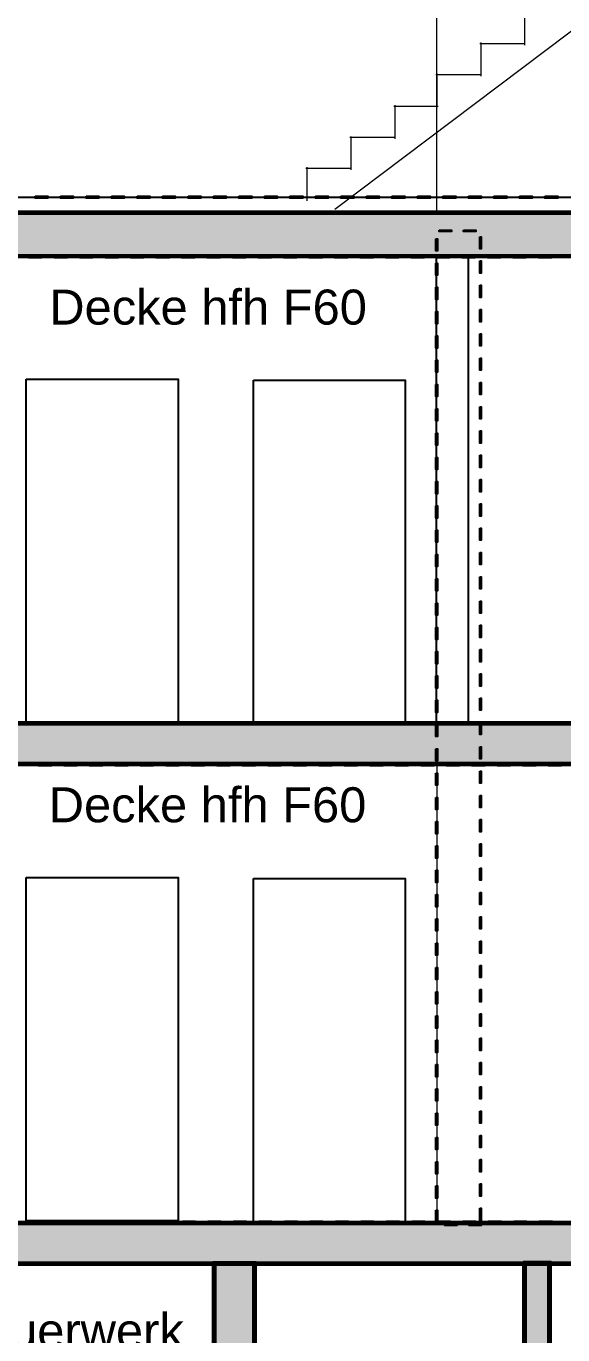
# Model space of a CAD drawing. Header units: millimetres. Extents: x 7 to 41668, y 3977 to 28530.
# Drawn here: x 23474 to 26593, y 11560 to 19163 of the extents above; entities that cross this region are included whole.
import ezdxf

# ---------------------------------------------------------------- set-up
doc = ezdxf.new("R2010")
doc.units = ezdxf.units.MM
doc.header["$LTSCALE"] = 50
for name, color, linetype in [('00_Wand_Bestand', 7, 'Continuous'), ('05_Linien_stark', 7, 'Continuous'), ('06_Linien_fein', 3, 'Continuous'), ('07_Bemassung', 6, 'Continuous'), ('10_Text', 7, 'Continuous')]:
    doc.layers.add(name, color=color, linetype=linetype)
doc.styles.add('PLAN', font='arial.ttf')

msp = doc.modelspace()

# ---------------------------------------------------------------- hatches: boundary and pattern name
at = {"layer": '00_Wand_Bestand'}
for points in [[(22149.8, 18089), (30224.9, 18089), (30224.9, 17818.5), (22149.8, 17818.5)], [(22093.2, 15121.1), (29873.4, 15121.1), (29873.4, 14867.3), (22093.2, 14867.3)], [(22092.8, 12219.6), (29880.3, 12219.6), (29880.3, 11965.8), (22092.8, 11965.8)], [(24558.3, 11983.8), (24808.3, 11983.8), (24808.3, 8489.7), (24558.3, 8489.7)], [(26362.6, 11986.6), (26522.9, 11986.6), (26522.9, 8564.7), (26362.6, 8564.7)]]:
    msp.add_hatch(color=7, dxfattribs=at).paths.add_polyline_path(points)

# ---------------------------------------------------------------- linework, layer by layer
for points in [[(22149.8, 18089), (30224.9, 18089), (30224.9, 17818.5), (22149.8, 17818.5)], [(22093.2, 15121.1), (29873.4, 15121.1), (29873.4, 14867.3), (22093.2, 14867.3)], [(22092.8, 12219.6), (29880.3, 12219.6), (29880.3, 11965.8), (22092.8, 11965.8)], [(24558.3, 11983.8), (24808.3, 11983.8), (24808.3, 8489.7), (24558.3, 8489.7)], [(26362.6, 11986.6), (26522.9, 11986.6), (26522.9, 8564.7), (26362.6, 8564.7)]]:
    msp.add_lwpolyline(points, close=True, dxfattribs=at)
at = {"layer": '05_Linien_stark', "lineweight": 15}
for p, q in [((26370.6, 19248.7), (26370.6, 19052.6)), ((26367.5, 19060.4), (26109.9, 19060.4)), ((26115.8, 19067.8), (26115.8, 18872.5)), ((26112.7, 18880.6), (25855.2, 18880.6)), ((25861, 18888.1), (25861, 18692.7)), ((25615.7, 18704.6), (25615.7, 18508.6)), ((25867.4, 18697.2), (25609.8, 18697.2)), ((25612.7, 18516.3), (25355.1, 18516.3)), ((25360.2, 18523.2), (25360.2, 18327.8)), ((25357.1, 18335.9), (25099.6, 18335.9)), ((25105.4, 18343.4), (25105.4, 18148.1))]:
    msp.add_line(p, q, dxfattribs=at)
at = {"layer": '05_Linien_stark', "lineweight": 50}
msp.add_lwpolyline([(22161.3, 18077.6), (30213.5, 18077.6), (30213.5, 17830), (22161.3, 17830)], close=True, dxfattribs=at)
at = {"layer": '05_Linien_stark', "lineweight": 25}
for points in [[(23474.3, 17112.5), (24356.6, 17112.5), (24356.6, 15118), (23474.3, 15118)], [(24794.6, 17106.1), (25677, 17106.1), (25677, 15111.6), (24794.6, 15111.6)], [(23474.3, 14217.9), (24356.6, 14217.9), (24356.6, 12223.4), (23474.3, 12223.4)], [(24794.6, 14211.5), (25677, 14211.5), (25677, 12217), (24794.6, 12217)]]:
    msp.add_lwpolyline(points, close=True, dxfattribs=at)
at = {"layer": '06_Linien_fein', "lineweight": 13}
msp.add_line((25860.8, 18082.6), (25860.8, 23555.8), dxfattribs=at)
at = {"layer": '07_Bemassung', "lineweight": 15}
msp.add_line((28940.4, 20866.5), (25267.6, 18098.8), dxfattribs=at)
at = {"layer": '07_Bemassung', "lineweight": 9}
msp.add_line((25860.4, 14948.6), (25860.4, 12205), dxfattribs=at)
at = {"layer": '07_Bemassung'}
for points in [[(23525.4, 18176), (23599.5, 18176), (23599.5, 18163.6), (23525.4, 18163.6)], [(23673.5, 18176), (23747.6, 18176), (23747.6, 18163.6), (23673.5, 18163.6)], [(23821.7, 18176), (23895.8, 18176), (23895.8, 18163.6), (23821.7, 18163.6)], [(23969.9, 18176), (24044, 18176), (24044, 18163.6), (23969.9, 18163.6)], [(24118, 18176), (24192.1, 18176), (24192.1, 18163.6), (24118, 18163.6)], [(24266.2, 18176), (24340.3, 18176), (24340.3, 18163.6), (24266.2, 18163.6)], [(24414.4, 18176), (24488.5, 18176), (24488.5, 18163.6), (24414.4, 18163.6)], [(24562.5, 18176), (24636.6, 18176), (24636.6, 18163.6), (24562.5, 18163.6)], [(24710.7, 18176), (24784.8, 18176), (24784.8, 18163.6), (24710.7, 18163.6)], [(24858.9, 18176), (24933, 18176), (24933, 18163.6), (24858.9, 18163.6)], [(25007, 18176), (25081.1, 18176), (25081.1, 18163.6), (25007, 18163.6)], [(25155.2, 18176), (25229.3, 18176), (25229.3, 18163.6), (25155.2, 18163.6)], [(25303.4, 18176), (25377.5, 18176), (25377.5, 18163.6), (25303.4, 18163.6)], [(25451.5, 18176), (25525.6, 18176), (25525.6, 18163.6), (25451.5, 18163.6)], [(25599.7, 18176), (25673.8, 18176), (25673.8, 18163.6), (25599.7, 18163.6)], [(25747.9, 18176), (25822, 18176), (25822, 18163.6), (25747.9, 18163.6)], [(25896, 18176), (25970.1, 18176), (25970.1, 18163.6), (25896, 18163.6)], [(26044.2, 18176), (26118.3, 18176), (26118.3, 18163.6), (26044.2, 18163.6)], [(26192.4, 18176), (26266.5, 18176), (26266.5, 18163.6), (26192.4, 18163.6)], [(26340.5, 18176), (26414.6, 18176), (26414.6, 18163.6), (26340.5, 18163.6)], [(26488.7, 18176), (26562.8, 18176), (26562.8, 18163.6), (26488.7, 18163.6)], [(25874.9, 17978.8), (25945.5, 17978.8), (25945.5, 17970), (25874.9, 17970)], [(26016.1, 17978.8), (26086.6, 17978.8), (26086.6, 17970), (26016.1, 17970)], [(25854.7, 17928.4), (25863.6, 17928.4), (25863.6, 17857.9), (25854.7, 17857.9)], [(26109.9, 17940.3), (26118.7, 17940.3), (26118.7, 17869.7), (26109.9, 17869.7)], [(23489.4, 17830.8), (23563.5, 17830.8), (23563.5, 17818.4), (23489.4, 17818.4)], [(23637.6, 17830.8), (23711.6, 17830.8), (23711.6, 17818.4), (23637.6, 17818.4)], [(23785.7, 17830.8), (23859.8, 17830.8), (23859.8, 17818.4), (23785.7, 17818.4)], [(23933.9, 17830.8), (24008, 17830.8), (24008, 17818.4), (23933.9, 17818.4)], [(24082.1, 17830.8), (24156.1, 17830.8), (24156.1, 17818.4), (24082.1, 17818.4)], [(24230.2, 17830.8), (24304.3, 17830.8), (24304.3, 17818.4), (24230.2, 17818.4)], [(24378.4, 17830.8), (24452.5, 17830.8), (24452.5, 17818.4), (24378.4, 17818.4)], [(24526.6, 17830.8), (24600.6, 17830.8), (24600.6, 17818.4), (24526.6, 17818.4)], [(24674.7, 17830.8), (24748.8, 17830.8), (24748.8, 17818.4), (24674.7, 17818.4)], [(24822.9, 17830.8), (24897, 17830.8), (24897, 17818.4), (24822.9, 17818.4)], [(24971.1, 17830.8), (25045.1, 17830.8), (25045.1, 17818.4), (24971.1, 17818.4)], [(25119.2, 17830.8), (25193.3, 17830.8), (25193.3, 17818.4), (25119.2, 17818.4)], [(25267.4, 17830.8), (25341.5, 17830.8), (25341.5, 17818.4), (25267.4, 17818.4)], [(25415.6, 17830.8), (25489.6, 17830.8), (25489.6, 17818.4), (25415.6, 17818.4)], [(25563.7, 17830.8), (25637.8, 17830.8), (25637.8, 17818.4), (25563.7, 17818.4)], [(25711.9, 17830.8), (25786, 17830.8), (25786, 17818.4), (25711.9, 17818.4)], [(25860.1, 17830.8), (25934.1, 17830.8), (25934.1, 17818.4), (25860.1, 17818.4)], [(26008.2, 17830.8), (26082.3, 17830.8), (26082.3, 17818.4), (26008.2, 17818.4)], [(26109.9, 17799.2), (26118.7, 17799.2), (26118.7, 17728.6), (26109.9, 17728.6)], [(26156.4, 17830.8), (26230.5, 17830.8), (26230.5, 17818.4), (26156.4, 17818.4)], [(26304.5, 17830.8), (26378.6, 17830.8), (26378.6, 17818.4), (26304.5, 17818.4)], [(26452.7, 17830.8), (26526.8, 17830.8), (26526.8, 17818.4), (26452.7, 17818.4)], [(25854.7, 17787.3), (25863.6, 17787.3), (25863.6, 17716.8), (25854.7, 17716.8)], [(25854.7, 17646.2), (25863.6, 17646.2), (25863.6, 17575.7), (25854.7, 17575.7)], [(26109.9, 17658.1), (26118.7, 17658.1), (26118.7, 17587.5), (26109.9, 17587.5)], [(25854.7, 17505.1), (25863.6, 17505.1), (25863.6, 17434.6), (25854.7, 17434.6)], [(26109.9, 17517), (26118.7, 17517), (26118.7, 17446.4), (26109.9, 17446.4)], [(25854.7, 17364), (25863.6, 17364), (25863.6, 17293.4), (25854.7, 17293.4)], [(26109.9, 17375.9), (26118.7, 17375.9), (26118.7, 17305.3), (26109.9, 17305.3)], [(25854.7, 17222.9), (25863.6, 17222.9), (25863.6, 17152.3), (25854.7, 17152.3)], [(26109.9, 17234.7), (26118.7, 17234.7), (26118.7, 17164.2), (26109.9, 17164.2)], [(25854.7, 17081.8), (25863.6, 17081.8), (25863.6, 17011.2), (25854.7, 17011.2)], [(26109.9, 17093.6), (26118.7, 17093.6), (26118.7, 17023.1), (26109.9, 17023.1)], [(25854.7, 16940.7), (25863.6, 16940.7), (25863.6, 16870.1), (25854.7, 16870.1)], [(26109.9, 16952.5), (26118.7, 16952.5), (26118.7, 16882), (26109.9, 16882)], [(26109.9, 16811.4), (26118.7, 16811.4), (26118.7, 16740.9), (26109.9, 16740.9)], [(25854.7, 16799.6), (25863.6, 16799.6), (25863.6, 16729), (25854.7, 16729)], [(25854.7, 16658.4), (25863.6, 16658.4), (25863.6, 16587.9), (25854.7, 16587.9)], [(26109.9, 16670.3), (26118.7, 16670.3), (26118.7, 16599.7), (26109.9, 16599.7)], [(25854.7, 16517.3), (25863.6, 16517.3), (25863.6, 16446.8), (25854.7, 16446.8)], [(26109.9, 16529.2), (26118.7, 16529.2), (26118.7, 16458.6), (26109.9, 16458.6)], [(25854.7, 16376.2), (25863.6, 16376.2), (25863.6, 16305.7), (25854.7, 16305.7)], [(26109.9, 16388.1), (26118.7, 16388.1), (26118.7, 16317.5), (26109.9, 16317.5)], [(25854.7, 16235.1), (25863.6, 16235.1), (25863.6, 16164.6), (25854.7, 16164.6)], [(26109.9, 16246.9), (26118.7, 16246.9), (26118.7, 16176.4), (26109.9, 16176.4)], [(25854.7, 16094), (25863.6, 16094), (25863.6, 16023.4), (25854.7, 16023.4)], [(26109.9, 16105.9), (26118.7, 16105.9), (26118.7, 16035.3), (26109.9, 16035.3)], [(25854.7, 15952.9), (25863.6, 15952.9), (25863.6, 15882.3), (25854.7, 15882.3)], [(26109.9, 15964.7), (26118.7, 15964.7), (26118.7, 15894.2), (26109.9, 15894.2)], [(26109.9, 15823.6), (26118.7, 15823.6), (26118.7, 15753.1), (26109.9, 15753.1)], [(25854.7, 15811.8), (25863.6, 15811.8), (25863.6, 15741.2), (25854.7, 15741.2)], [(25854.7, 15670.7), (25863.6, 15670.7), (25863.6, 15600.1), (25854.7, 15600.1)], [(26109.9, 15682.5), (26118.7, 15682.5), (26118.7, 15612), (26109.9, 15612)], [(25854.7, 15529.6), (25863.6, 15529.6), (25863.6, 15459), (25854.7, 15459)], [(26109.9, 15541.4), (26118.7, 15541.4), (26118.7, 15470.9), (26109.9, 15470.9)], [(25854.7, 15388.5), (25863.6, 15388.5), (25863.6, 15317.9), (25854.7, 15317.9)], [(26109.9, 15400.3), (26118.7, 15400.3), (26118.7, 15329.7), (26109.9, 15329.7)], [(25854.7, 15247.3), (25863.6, 15247.3), (25863.6, 15176.8), (25854.7, 15176.8)], [(26109.9, 15259.2), (26118.7, 15259.2), (26118.7, 15188.6), (26109.9, 15188.6)], [(23491.4, 15120.5), (23565.5, 15120.5), (23565.5, 15108.1), (23491.4, 15108.1)], [(23639.6, 15120.5), (23713.6, 15120.5), (23713.6, 15108.1), (23639.6, 15108.1)], [(23787.7, 15120.5), (23861.8, 15120.5), (23861.8, 15108.1), (23787.7, 15108.1)], [(23935.9, 15120.5), (24010, 15120.5), (24010, 15108.1), (23935.9, 15108.1)], [(24084.1, 15120.5), (24158.1, 15120.5), (24158.1, 15108.1), (24084.1, 15108.1)], [(24232.2, 15120.5), (24306.3, 15120.5), (24306.3, 15108.1), (24232.2, 15108.1)], [(24380.4, 15120.5), (24454.4, 15120.5), (24454.4, 15108.1), (24380.4, 15108.1)], [(24528.5, 15120.5), (24602.6, 15120.5), (24602.6, 15108.1), (24528.5, 15108.1)], [(24676.7, 15120.5), (24750.8, 15120.5), (24750.8, 15108.1), (24676.7, 15108.1)], [(24824.9, 15120.5), (24899, 15120.5), (24899, 15108.1), (24824.9, 15108.1)], [(24973.1, 15120.5), (25047.2, 15120.5), (25047.2, 15108.1), (24973.1, 15108.1)], [(25121.2, 15120.5), (25195.3, 15120.5), (25195.3, 15108.1), (25121.2, 15108.1)], [(25269.4, 15120.5), (25343.5, 15120.5), (25343.5, 15108.1), (25269.4, 15108.1)], [(25417.6, 15120.5), (25491.6, 15120.5), (25491.6, 15108.1), (25417.6, 15108.1)], [(25565.7, 15120.5), (25639.8, 15120.5), (25639.8, 15108.1), (25565.7, 15108.1)], [(25713.9, 15120.5), (25787.9, 15120.5), (25787.9, 15108.1), (25713.9, 15108.1)], [(25854.7, 15106.2), (25863.6, 15106.2), (25863.6, 15035.7), (25854.7, 15035.7)], [(25862, 15120.5), (25936.1, 15120.5), (25936.1, 15108.1), (25862, 15108.1)], [(26010.2, 15120.5), (26084.3, 15120.5), (26084.3, 15108.1), (26010.2, 15108.1)], [(26109.9, 15118.1), (26118.7, 15118.1), (26118.7, 15047.5), (26109.9, 15047.5)], [(26158.4, 15120.5), (26232.4, 15120.5), (26232.4, 15108.1), (26158.4, 15108.1)], [(26306.5, 15120.5), (26380.6, 15120.5), (26380.6, 15108.1), (26306.5, 15108.1)], [(26454.7, 15120.5), (26528.8, 15120.5), (26528.8, 15108.1), (26454.7, 15108.1)], [(25854.7, 14965.1), (25863.6, 14965.1), (25863.6, 14894.6), (25854.7, 14894.6)], [(26109.9, 14977), (26118.7, 14977), (26118.7, 14906.4), (26109.9, 14906.4)], [(23546, 14879), (23620.1, 14879), (23620.1, 14866.7), (23546, 14866.7)], [(23694.2, 14879), (23768.3, 14879), (23768.3, 14866.7), (23694.2, 14866.7)], [(23842.4, 14879), (23916.5, 14879), (23916.5, 14866.7), (23842.4, 14866.7)], [(23990.5, 14879), (24064.6, 14879), (24064.6, 14866.7), (23990.5, 14866.7)], [(24138.7, 14879), (24212.8, 14879), (24212.8, 14866.7), (24138.7, 14866.7)], [(24286.8, 14879), (24360.9, 14879), (24360.9, 14866.7), (24286.8, 14866.7)], [(24435, 14879), (24509.1, 14879), (24509.1, 14866.7), (24435, 14866.7)], [(24583.2, 14879), (24657.3, 14879), (24657.3, 14866.7), (24583.2, 14866.7)], [(24731.3, 14879), (24805.4, 14879), (24805.4, 14866.7), (24731.3, 14866.7)], [(24879.5, 14879), (24953.6, 14879), (24953.6, 14866.7), (24879.5, 14866.7)], [(25027.7, 14879), (25101.8, 14879), (25101.8, 14866.7), (25027.7, 14866.7)], [(25175.8, 14879), (25249.9, 14879), (25249.9, 14866.7), (25175.8, 14866.7)], [(25324, 14879), (25398.1, 14879), (25398.1, 14866.7), (25324, 14866.7)], [(25472.2, 14879), (25546.3, 14879), (25546.3, 14866.7), (25472.2, 14866.7)], [(25620.3, 14879), (25694.4, 14879), (25694.4, 14866.7), (25620.3, 14866.7)], [(25768.5, 14879), (25842.6, 14879), (25842.6, 14866.7), (25768.5, 14866.7)], [(25916.7, 14879), (25990.8, 14879), (25990.8, 14866.7), (25916.7, 14866.7)], [(26064.8, 14879), (26138.9, 14879), (26138.9, 14866.7), (26064.8, 14866.7)], [(26109.9, 14835.9), (26118.7, 14835.9), (26118.7, 14765.3), (26109.9, 14765.3)], [(26213, 14879), (26287.1, 14879), (26287.1, 14866.7), (26213, 14866.7)], [(26361.2, 14879), (26435.3, 14879), (26435.3, 14866.7), (26361.2, 14866.7)], [(26509.3, 14879), (26583.4, 14879), (26583.4, 14866.7), (26509.3, 14866.7)], [(25854.7, 14824), (25863.6, 14824), (25863.6, 14753.4), (25854.7, 14753.4)], [(25854.7, 14682.9), (25863.6, 14682.9), (25863.6, 14612.3), (25854.7, 14612.3)], [(26109.9, 14694.7), (26118.7, 14694.7), (26118.7, 14624.2), (26109.9, 14624.2)], [(25854.7, 14541.8), (25863.6, 14541.8), (25863.6, 14471.2), (25854.7, 14471.2)], [(26109.9, 14553.6), (26118.7, 14553.6), (26118.7, 14483.1), (26109.9, 14483.1)], [(25854.7, 14400.7), (25863.6, 14400.7), (25863.6, 14330.1), (25854.7, 14330.1)], [(26109.9, 14412.5), (26118.7, 14412.5), (26118.7, 14342), (26109.9, 14342)], [(25854.7, 14259.6), (25863.6, 14259.6), (25863.6, 14189), (25854.7, 14189)], [(26109.9, 14271.4), (26118.7, 14271.4), (26118.7, 14200.9), (26109.9, 14200.9)], [(25854.7, 14118.4), (25863.6, 14118.4), (25863.6, 14047.9), (25854.7, 14047.9)], [(26109.9, 14130.3), (26118.7, 14130.3), (26118.7, 14059.7), (26109.9, 14059.7)], [(25854.7, 13977.3), (25863.6, 13977.3), (25863.6, 13906.8), (25854.7, 13906.8)], [(26109.9, 13989.2), (26118.7, 13989.2), (26118.7, 13918.6), (26109.9, 13918.6)], [(26109.9, 13848.1), (26118.7, 13848.1), (26118.7, 13777.5), (26109.9, 13777.5)], [(25854.7, 13836.2), (25863.6, 13836.2), (25863.6, 13765.7), (25854.7, 13765.7)], [(25854.7, 13695.1), (25863.6, 13695.1), (25863.6, 13624.6), (25854.7, 13624.6)], [(26109.9, 13707), (26118.7, 13707), (26118.7, 13636.4), (26109.9, 13636.4)], [(25854.7, 13554), (25863.6, 13554), (25863.6, 13483.4), (25854.7, 13483.4)], [(26109.9, 13565.9), (26118.7, 13565.9), (26118.7, 13495.3), (26109.9, 13495.3)], [(25854.7, 13412.9), (25863.6, 13412.9), (25863.6, 13342.3), (25854.7, 13342.3)], [(26109.9, 13424.7), (26118.7, 13424.7), (26118.7, 13354.2), (26109.9, 13354.2)], [(25854.7, 13271.8), (25863.6, 13271.8), (25863.6, 13201.2), (25854.7, 13201.2)], [(26109.9, 13283.6), (26118.7, 13283.6), (26118.7, 13213.1), (26109.9, 13213.1)], [(25854.7, 13130.7), (25863.6, 13130.7), (25863.6, 13060.1), (25854.7, 13060.1)], [(26109.9, 13142.5), (26118.7, 13142.5), (26118.7, 13072), (26109.9, 13072)], [(26109.9, 13001.4), (26118.7, 13001.4), (26118.7, 12930.9), (26109.9, 12930.9)], [(25854.7, 12989.6), (25863.6, 12989.6), (25863.6, 12919), (25854.7, 12919)], [(26109.9, 12860.3), (26118.7, 12860.3), (26118.7, 12789.7), (26109.9, 12789.7)], [(25854.7, 12848.5), (25863.6, 12848.5), (25863.6, 12777.9), (25854.7, 12777.9)], [(25854.7, 12707.3), (25863.6, 12707.3), (25863.6, 12636.8), (25854.7, 12636.8)], [(26109.9, 12719.2), (26118.7, 12719.2), (26118.7, 12648.6), (26109.9, 12648.6)], [(25854.7, 12566.2), (25863.6, 12566.2), (25863.6, 12495.7), (25854.7, 12495.7)], [(26109.9, 12578.1), (26118.7, 12578.1), (26118.7, 12507.5), (26109.9, 12507.5)], [(25854.7, 12425.1), (25863.6, 12425.1), (25863.6, 12354.6), (25854.7, 12354.6)], [(26109.9, 12437), (26118.7, 12437), (26118.7, 12366.4), (26109.9, 12366.4)], [(25854.7, 12284), (25863.6, 12284), (25863.6, 12213.4), (25854.7, 12213.4)], [(26109.9, 12295.9), (26118.7, 12295.9), (26118.7, 12225.3), (26109.9, 12225.3)], [(23492.7, 12220.1), (23566.8, 12220.1), (23566.8, 12207.7), (23492.7, 12207.7)], [(23640.9, 12220.1), (23714.9, 12220.1), (23714.9, 12207.7), (23640.9, 12207.7)], [(23789, 12220.1), (23863.1, 12220.1), (23863.1, 12207.7), (23789, 12207.7)], [(23937.2, 12220.1), (24011.3, 12220.1), (24011.3, 12207.7), (23937.2, 12207.7)], [(24085.3, 12220.1), (24159.4, 12220.1), (24159.4, 12207.7), (24085.3, 12207.7)], [(24233.5, 12220.1), (24307.6, 12220.1), (24307.6, 12207.7), (24233.5, 12207.7)], [(24381.7, 12220.1), (24455.8, 12220.1), (24455.8, 12207.7), (24381.7, 12207.7)], [(24529.8, 12220.1), (24603.9, 12220.1), (24603.9, 12207.7), (24529.8, 12207.7)], [(24678, 12220.1), (24752.1, 12220.1), (24752.1, 12207.7), (24678, 12207.7)], [(24826.2, 12220.1), (24900.3, 12220.1), (24900.3, 12207.7), (24826.2, 12207.7)], [(24974.3, 12220.1), (25048.4, 12220.1), (25048.4, 12207.7), (24974.3, 12207.7)], [(25122.5, 12220.1), (25196.6, 12220.1), (25196.6, 12207.7), (25122.5, 12207.7)], [(25270.7, 12220.1), (25344.8, 12220.1), (25344.8, 12207.7), (25270.7, 12207.7)], [(25418.8, 12220.1), (25492.9, 12220.1), (25492.9, 12207.7), (25418.8, 12207.7)], [(25567, 12220.1), (25641.1, 12220.1), (25641.1, 12207.7), (25567, 12207.7)], [(25715.2, 12220.1), (25789.3, 12220.1), (25789.3, 12207.7), (25715.2, 12207.7)], [(25863.3, 12220.1), (25937.4, 12220.1), (25937.4, 12207.7), (25863.3, 12207.7)], [(25907, 12204), (25977.6, 12204), (25977.6, 12195.1), (25907, 12195.1)], [(26011.5, 12220.1), (26085.6, 12220.1), (26085.6, 12207.7), (26011.5, 12207.7)], [(26118.7, 12204), (26118.7, 12195.1), (26048.1, 12195.1), (26048.1, 12204)], [(26159.7, 12220.1), (26233.8, 12220.1), (26233.8, 12207.7), (26159.7, 12207.7)], [(26307.8, 12220.1), (26381.9, 12220.1), (26381.9, 12207.7), (26307.8, 12207.7)], [(26456, 12220.1), (26530.1, 12220.1), (26530.1, 12207.7), (26456, 12207.7)], [(23547.3, 11978.6), (23621.4, 11978.6), (23621.4, 11966.3), (23547.3, 11966.3)], [(23695.5, 11978.6), (23769.6, 11978.6), (23769.6, 11966.3), (23695.5, 11966.3)], [(23843.7, 11978.6), (23917.7, 11978.6), (23917.7, 11966.3), (23843.7, 11966.3)], [(23991.8, 11978.6), (24065.9, 11978.6), (24065.9, 11966.3), (23991.8, 11966.3)], [(24140, 11978.6), (24214.1, 11978.6), (24214.1, 11966.3), (24140, 11966.3)], [(24288.1, 11978.6), (24362.2, 11978.6), (24362.2, 11966.3), (24288.1, 11966.3)], [(24436.3, 11978.6), (24510.4, 11978.6), (24510.4, 11966.3), (24436.3, 11966.3)], [(24584.5, 11978.6), (24658.6, 11978.6), (24658.6, 11966.3), (24584.5, 11966.3)], [(24732.7, 11978.6), (24806.7, 11978.6), (24806.7, 11966.3), (24732.7, 11966.3)], [(24880.8, 11978.6), (24954.9, 11978.6), (24954.9, 11966.3), (24880.8, 11966.3)], [(25029, 11978.6), (25103.1, 11978.6), (25103.1, 11966.3), (25029, 11966.3)], [(25177.1, 11978.6), (25251.2, 11978.6), (25251.2, 11966.3), (25177.1, 11966.3)], [(25325.3, 11978.6), (25399.4, 11978.6), (25399.4, 11966.3), (25325.3, 11966.3)], [(25473.5, 11978.6), (25547.6, 11978.6), (25547.6, 11966.3), (25473.5, 11966.3)], [(25621.7, 11978.6), (25695.7, 11978.6), (25695.7, 11966.3), (25621.7, 11966.3)], [(25769.8, 11978.6), (25843.9, 11978.6), (25843.9, 11966.3), (25769.8, 11966.3)], [(25918, 11978.6), (25992.1, 11978.6), (25992.1, 11966.3), (25918, 11966.3)], [(26066.2, 11978.6), (26140.2, 11978.6), (26140.2, 11966.3), (26066.2, 11966.3)], [(26214.3, 11978.6), (26288.4, 11978.6), (26288.4, 11966.3), (26214.3, 11966.3)], [(26362.5, 11978.6), (26436.6, 11978.6), (26436.6, 11966.3), (26362.5, 11966.3)], [(26510.6, 11978.6), (26584.7, 11978.6), (26584.7, 11966.3), (26510.6, 11966.3)]]:
    msp.add_lwpolyline(points, close=True, dxfattribs=at)
at = {"layer": '07_Bemassung', "lineweight": 25}
for points in [[(22074.6, 18169.8), (29814.5, 18169.8), (29814.5, 18078.4), (22074.6, 18078.4)], [(25859.2, 17822.4), (26043.1, 17822.4), (26043.1, 15115.9), (25859.2, 15115.9)]]:
    msp.add_lwpolyline(points, close=True, dxfattribs=at)
at = {"layer": '07_Bemassung', "lineweight": 50}
for points in [[(22104.7, 15109.6), (29861.9, 15109.6), (29861.9, 14878.7), (22104.7, 14878.7)], [(22104.3, 12208.1), (29868.9, 12208.1), (29868.9, 11977.2), (22104.3, 11977.2)], [(24569.8, 11972.3), (24796.8, 11972.3), (24796.8, 8501.2), (24569.8, 8501.2)], [(26374, 11975.1), (26511.4, 11975.1), (26511.4, 8576.1), (26374, 8576.1)]]:
    msp.add_lwpolyline(points, close=True, dxfattribs=at)

# ---------------------------------------------------------------- texts
at = {"layer": '10_Text', "style": 'PLAN'}
for s, p in [('Decke hfh F60', (23608.2, 17429.7)), ('Decke hfh F60', (23604.9, 14538.3)), ('Wände Mauerwerk', (22007.8, 11482.1))]:
    msp.add_text(s, height=203.2, dxfattribs=at).set_placement(p)

doc.saveas('drawing.dxf')
